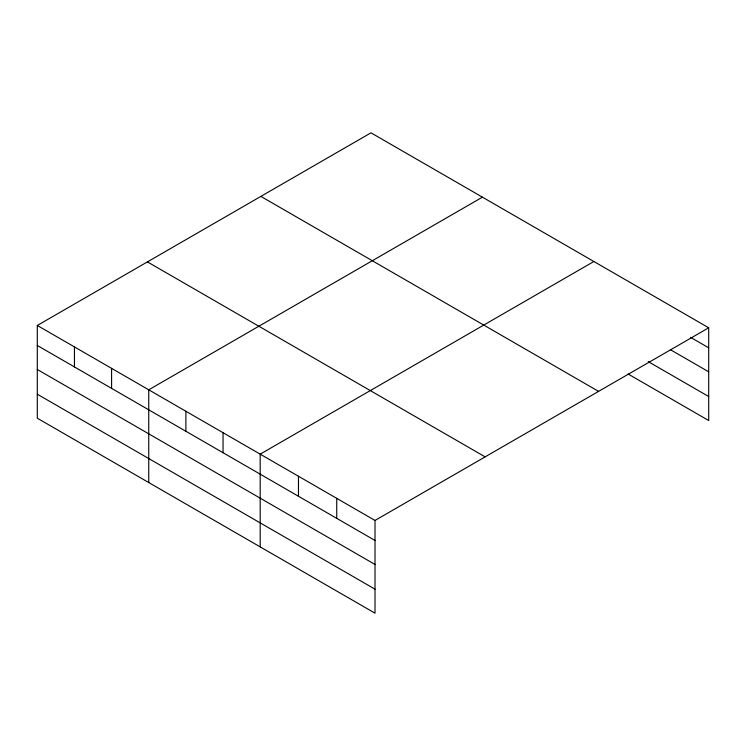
<?xml version="1.0" encoding="UTF-8"?>
<svg xmlns="http://www.w3.org/2000/svg" width="746" height="746" viewBox="0 0 746 746"><rect width="100%" height="100%" fill="white"/><g stroke="black" fill="none" stroke-linecap="round" stroke-linejoin="round"><path stroke-width="1.12" d="M628.123 374.007L708.7 420.53L708.7 327.792L370.986 132.825L37.3 325.47L37.3 418.208L375.014 613.175L375.014 520.447L37.3 325.47M482.429 197.158L148.743 389.813L148.743 482.541M593.881 261.501L260.186 454.155L260.186 546.883M375.014 520.447L708.7 327.792M690.572 337.341L708.7 347.804M670.43 349.706L708.7 371.806M648.265 361.642L708.7 396.527M260.867 196.394L598.581 391.37M147.419 261.902L485.133 456.878M37.3 345.482L375.014 540.458M37.3 369.484L375.014 564.461M37.3 394.205L375.014 589.181M336.735 498.356L336.735 518.367M298.465 476.256L298.465 496.267M223.045 432.708L223.045 452.719M185.894 411.26L185.894 431.272M111.592 368.365L111.592 388.377M74.451 346.918L74.451 366.929"/></g></svg>
